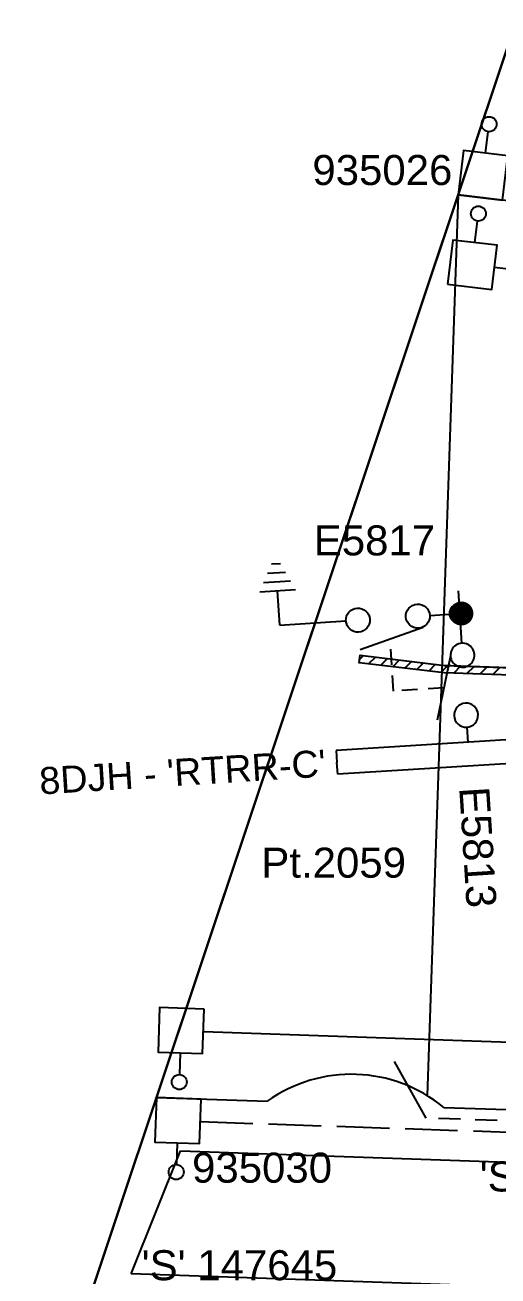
# Model space of a CAD drawing. Header units: metres. Extents: x 305482 to 305978, y 6275861 to 6276842.
# Drawn here: x 305648.5 to 305680, y 6276388.3 to 6276471.7 of the extents above; entities that cross this region are included whole.
import ezdxf
from ezdxf.enums import TextEntityAlignment as Align

# ---------------------------------------------------------------- set-up
doc = ezdxf.new("R2010")
doc.units = ezdxf.units.M
doc.header["$LTSCALE"] = 0.7
for name, pattern in [('A', [0]), ('CENTERX2', [4, 2.5, -0.5, 0.5, -0.5]), ('Dash', [5, 3, -2]), ('IE Trench LV', [6.5, 5, -1.5])]:
    doc.linetypes.add(name, pattern=pattern)
doc.layers.get('0').update_dxf_attribs({"color": 6})
for name, color, linetype in [('_User Miscellaneous4', 7, 'Continuous'), ('_User Miscellaneous7', 150, 'Continuous'), ('_User Miscellaneous8', 7, 'Continuous'), ('_User Miscellaneous9', 8, 'Continuous'), ('Cadastre Developer_SP_NEW', 4, 'Continuous'), ('Cadastre Land Parcels_SP_EXT', 4, 'Continuous'), ('Cadastre Roads_SP_NEW', 8, 'Continuous'), ('Equip_HV_NEW', 1, 'Continuous'), ('Mains_LV_NEW_R6', 2, 'Continuous'), ('Services_SP_NEW_UG', 2, 'Continuous'), ('SupportsUG_SP_LV_NEW', 2, 'Continuous'), ('SupportsUG_SP_LV_SL_NEW', 2, 'Continuous'), ('Trench_SP_NEW', 2, 'Continuous')]:
    doc.layers.add(name, color=color, linetype=linetype)
doc.layers.add('_User Miscellaneous5', color=7, linetype='Continuous', lineweight=35)
doc.layers.add('_User Notes', color=7, linetype='Continuous', plot=False)
doc.styles.add('ARIAL', font='arial.ttf', dxfattribs={"height": 2})
doc.styles.add('POLE_LABEL', font='arial.ttf')
doc.styles.add('SL_LABEL', font='arial.ttf')
doc.styles.get("Standard").update_dxf_attribs({"font": 'arial.ttf'})
doc.styles.add('SWG_LABEL', font='arial.ttf')
doc.styles.add('SWITCH_LABEL', font='arial.ttf', dxfattribs={"height": 2.5})
doc.linetypes.add('Cable Z', pattern='A,8,-1,["Z",Standard,S=2.5,R=0,X=0.35,Y=-1.25],-3.5', length=12.5)

# ---------------------------------------------------------------- blocks, each defined once
blk = doc.blocks.new('*U52')
at = {"lineweight": -3}
blk.add_lwpolyline([(-2.475, 2.49), (2.475, 2.49), (2.475, 0.51), (-2.475, 0.51)], close=True, dxfattribs=at)
for tag, flags, p in [('STREET_CODE', 9, (1.5, 3.5)), ('OWNED_BY', 9, (1.5, 3.3)), ('OPERATED_BY', 9, (1.5, 3.1)), ('STATE', 9, (1.5, 2.7)), ('SUPPORT_TYPE', 9, (1.5, 2.5)), ('MAINTAINED_BY', 9, (1.5, 2.9)), ('SUBURB', 9, (1.5, 1.7)), ('USAGE', 9, (1.5, 2.3)), ('LEGEND', 9, (1.5, 2.1)), ('PARENT', 9, (1.5, 1.9)), ('Z', 1, (1.5, 0.9)), ('STREETNAME', 9, (1.5, 1.5)), ('LOCATION', 9, (1.5, 1.3)), ('NOTES', 9, (1.5, 1.1))]:
    blk.add_attdef(tag, text='', height=0.2, dxfattribs=dict(flags=flags)).set_placement(p, align=Align.MIDDLE_LEFT)
at = {"layer": '_User Miscellaneous4', "style": 'ARIAL', "flags": 8}
blk.add_attdef('ASSET_NUM', text='', height=2, dxfattribs=at).set_placement((2, 5.5), align=Align.MIDDLE_LEFT)
blk = doc.blocks.new('*U49')
at = {"layer": 'Services_SP_NEW_UG', "color": 2, "flags": 128}
blk.add_lwpolyline([(-17, -0.75), (-19.247, 2.934)], dxfattribs=at)
at = {"layer": 'Services_SP_NEW_UG', "color": 2, "linetype": 'Dash', "ltscale": 0.7, "flags": 128}
blk.add_lwpolyline([(-2.473, -0.75), (-17, -0.75)], dxfattribs=at)
blk = doc.blocks.new('*U158')
at = {"layer": '_User Miscellaneous7', "lineweight": -3}
blk.add_lwpolyline([(0, -3.03), (0, -1.58)], dxfattribs=at)
blk.add_lwpolyline([(-1.485, -6), (1.485, -6), (1.485, -3.03), (-1.485, -3.03)], close=True, dxfattribs=at)
blk.add_circle((0, -1.08), 0.5, dxfattribs=at)
at = {"layer": '_User Miscellaneous8', "color": 2, "lineweight": -3}
blk.add_lwpolyline([(-1.485, 0), (1.485, 0), (1.485, 2.97), (-1.485, 2.97)], close=True, dxfattribs=at)
at = {"style": 'POLE_LABEL', "flags": 9}
blk.add_attdef('STRUCTURE_PLANT_NUMBER', text='', height=0.2, dxfattribs=at).set_placement((1.641, 1.727), align=Align.MIDDLE_LEFT)
for tag, flags, p in [('STREET_CODE', 9, (1.641, 1.485)), ('OWNED_BY', 9, (1.641, 1.085)), ('OPERATED_BY', 9, (1.641, 0.885)), ('COLUMN_TYPE', 9, (1.641, 1.285)), ('STATE', 9, (1.641, 0.485)), ('USAGE', 9, (1.641, 0.285)), ('MAINTAINED_BY', 9, (1.641, 0.685)), ('LEGEND', 9, (1.641, 0.085)), ('SUBURB', 9, (1.641, -0.315)), ('STREETNAME', 9, (1.641, -0.515)), ('PARENT', 9, (1.641, -0.115)), ('LOCATION', 9, (1.641, -0.715)), ('NOTES', 9, (1.641, -0.915)), ('Z', 1, (1.641, -1.315)), ('LABEL_ALIGNMENT', 9, (1.641, -1.115))]:
    blk.add_attdef(tag, text='', height=0.2, dxfattribs=dict(flags=flags)).set_placement(p, align=Align.MIDDLE_LEFT)
at = {"layer": '_User Miscellaneous5', "style": 'ARIAL', "flags": 8}
blk.add_attdef('ASSET_NUM', text='', height=2, dxfattribs=at).set_placement((2, 3.485), align=Align.MIDDLE_LEFT)
blk = doc.blocks.new('*U107')
at = {"layer": '_User Miscellaneous8', "color": 2}
blk.add_line((0, 0), (0, 1.45), dxfattribs=at)
blk.add_circle((0, 1.95), 0.5, dxfattribs=at)
for tag, p, flags in [('Z', (0, 0), 1), ('OPERATED_BY', (0, -9.607), 9)]:
    blk.add_attdef(tag, p, '', height=0.2, dxfattribs=dict(flags=flags))
at = {"style": 'SL_LABEL', "flags": 9}
blk.add_attdef('STREET_CODE', text='', height=0.2, dxfattribs=at).set_placement((0, -0.2), align=Align.MIDDLE_LEFT)
at = {"flags": 9}
for tag, p in [('CONSTRUCTED_VOLTAGE', (0, -0.4)), ('CONTROL_TYPE', (0, -0.6)), ('LANTERN_PURPOSE', (0, -0.8)), ('OPERATING_VOLTAGE', (0, -1.4)), ('ORIENTATION', (0, -1.6)), ('LANTERN_TYPE', (0, -1)), ('NO_PHASES', (0, -1.2)), ('OWNED_BY', (0, -1.8)), ('STATE', (0, -2)), ('CEXIST', (0, -2.4)), ('CNEW', (0, -2.6)), ('USAGE', (0, -2.2)), ('CNUMBER', (0, -2.8)), ('CREMOVE', (0, -3)), ('CREPLACE', (0, -3.2)), ('LKINGHEIGHT', (0, -3.4)), ('LBRACKET', (0, -3.6)), ('LBRACKETVOCAB', (0, -3.8)), ('LCATEGORY', (0, -4)), ('LCHARGE1', (0, -4.2)), ('LCHARGE1PERCENT', (0, -4.4)), ('LCHARGE2', (0, -4.6)), ('LCHARGE2PERCENT', (0, -4.8)), ('LCHARGE3', (0, -5)), ('LCHARGE3PERCENT', (0, -5.2)), ('LEXIST', (0, -5.4)), ('LLAMP', (0, -5.6)), ('LLAMPVOCAB', (0, -5.8)), ('LMAST', (0, -6)), ('LMASTVOCAB', (0, -6.2)), ('LNEW', (0, -6.4)), ('LANTNUMBER', (0, -6.6)), ('LOUTREACH', (0, -7)), ('LOUTREACHVOCAB', (0, -7.2)), ('LRATECODE', (0, -7.4)), ('LREMOVE', (0, -7.6)), ('LREPLACE', (0, -7.8)), ('LTYPE', (0, -8)), ('LTYPEVOCAB', (0, -8.2)), ('LEGEND', (0, -8.4)), ('SUBURB', (0, -8.6)), ('STREETNAME', (0, -8.8)), ('LOCATION', (0, -9)), ('NOTES', (0, -9.2)), ('MAINTAINED_BY', (0, -9.863))]:
    blk.add_attdef(tag, text='', height=0.2, dxfattribs=at).set_placement(p, align=Align.MIDDLE_LEFT)
at = {"layer": '_User Notes', "style": 'SL_LABEL', "flags": 8}
blk.add_attdef('ASSET_NUM', text='', height=2.5, dxfattribs=at).set_placement((2, 2), align=Align.MIDDLE_LEFT)
at = {"layer": '_User Notes', "flags": 8}
blk.add_attdef('LNUMBER', text='', height=2.5, dxfattribs=at).set_placement((1.2, -2.8), align=Align.MIDDLE_LEFT)
blk = doc.blocks.new('*U105')
for p, q in [((-1.6, 0), (-1.6, 58.984)), ((-1.6, 58.984), (-0.8, 58.984)), ((0, 58.984), (-0.8, 58.984)), ((0, 0), (0, 58.984)), ((-1.6, 0), (-0.8, 0)), ((0, 0), (-0.8, 0))]:
    blk.add_line(p, q)
at = {"style": 'ARIAL'}
blk.add_attdef('SWG_TYPE', text='', height=1.8, rotation=90, dxfattribs=at).set_placement((-0.8, 59.728), align=Align.MIDDLE_LEFT)
blk.add_attdef('SUB_TYPE', text='', height=1.8, rotation=90, dxfattribs=at).set_placement((-0.8, -0.757), align=Align.MIDDLE_RIGHT)
blk = doc.blocks.new('SWG_SIE_SU_NEW')
blk.add_line((5.808, 0.79), (1.594, 1.938))
at = {"linetype": 'A', "lineweight": 0}
for p, q in [((7.981, 0.347), (7.98, -0.368)), ((8.18, -0.584), (8.181, 0.562)), ((8.381, 0.659), (8.379, -0.682)), ((8.579, -0.712), (8.581, 0.688)), ((8.781, 0.659), (8.779, -0.683)), ((8.98, -0.588), (8.981, 0.564)), ((9.181, 0.351), (9.18, -0.376))]:
    blk.add_line(p, q, dxfattribs=at)
at = {"linetype": 'Dash', "ltscale": 0.5}
blk.add_lwpolyline([(3.701, 1.364), (3.701, 4.733), (7.222, 4.733)], dxfattribs=at)
for points in [[(1, 0), (0, 0)], [(6.6, -0.012), (10.1, -0.012)]]:
    blk.add_lwpolyline(points)
for points in [[(1.798, -0.802, 1), (1.802, 0.798, 1)], [(5.798, -0.81, 1), (5.802, 0.79, 1)]]:
    blk.add_lwpolyline(points, format="xyb", close=True)
at = {"linetype": 'A', "lineweight": 0}
blk.add_circle((8.582, -0.012), 0.7, dxfattribs=at)
at = {"style": 'SWG_LABEL', "flags": 8}
blk.add_attdef('ASSET_NUM', text='', height=2, rotation=179.95437, dxfattribs=at).set_placement((-2.4, 0.012), align=Align.MIDDLE_LEFT)
at = {"flags": 1}
blk.add_attdef('Z', (0, 0), '', height=0.2, dxfattribs=at)
at = {"style": 'SWITCH_LABEL', "flags": 9}
blk.add_attdef('STREET_CODE', text='', height=0.2, dxfattribs=at).set_placement((0, 0), align=Align.MIDDLE_LEFT)
at = {"flags": 9}
for tag, p in [('ORIENTATION', (0, -0.2)), ('SUBURB', (0, -0.8)), ('USAGE', (0, -0.6)), ('PARENT', (0, -0.4)), ('OWNED_BY', (-0.003, -1.619)), ('STREETNAME', (0, -1)), ('LOCATION', (0, -1.2)), ('NOTES', (0, -1.4)), ('OPERATED_BY', (-0.009, -1.841)), ('MAINTAINED_BY', (-0.011, -2.048))]:
    blk.add_attdef(tag, text='', height=0.2, dxfattribs=at).set_placement(p, align=Align.MIDDLE_LEFT)
blk = doc.blocks.new('*U84')
for p, q in [((-6.103, 0.747), (-1.804, 1.966)), ((2.223, -2.29), (4.623, -2.285)), ((2.524, -2.89), (4.324, -2.886)), ((2.826, -3.489), (4.026, -3.486)), ((3.127, -4.088), (3.727, -4.087))]:
    blk.add_line(p, q)
at = {"const_width": 0.8, "flags": 128}
blk.add_lwpolyline([(-9.091, -0.021, 1), (-8.291, -0.021, 1)], format="xyb", close=True, dxfattribs=at)
for points in [[(-5.789, -0.821, -1), (-5.793, 0.779, -1)], [(-1.789, -0.813, -1), (-1.793, 0.787, -1)]]:
    blk.add_lwpolyline(points, format="xyb", close=True)
for points in [[(-6.591, -0.023), (-7.891, -0.023)], [(3.423, -0.012), (-0.991, -0.012)], [(3.423, -0.012), (3.423, -2.288)]]:
    blk.add_lwpolyline(points)
at = {"flags": 1}
blk.add_attdef('Z', (0, 0), '', height=0.2, dxfattribs=at)
at = {"style": 'SWITCH_LABEL', "flags": 9}
blk.add_attdef('STREET_CODE', text='', height=0.2, dxfattribs=at).set_placement((0, -0.2), align=Align.MIDDLE_LEFT)
at = {"flags": 9}
for tag, p in [('ORIENTATION', (0, -0.4)), ('USAGE', (0, -0.8)), ('PARENT', (0, -0.6)), ('SUBURB', (0, -1)), ('STREETNAME', (0, -1.2)), ('LOCATION', (0, -1.4)), ('NOTES', (0, -1.6))]:
    blk.add_attdef(tag, text='', height=0.2, dxfattribs=at).set_placement(p, align=Align.MIDDLE_LEFT)
at = {"style": 'ARIAL', "flags": 8}
blk.add_attdef('ASSET_NUM', text='', height=2, dxfattribs=at).set_placement((-1.812, -3.151), align=Align.MIDDLE_CENTER)

msp = doc.modelspace()

# ---------------------------------------------------------------- hatches: boundary and pattern name
at = {"layer": '_User Miscellaneous9', "lineweight": -3}
h = msp.add_hatch(dxfattribs=at)
h.set_pattern_fill('ANSI31', color=256, scale=0.2)
h.set_pattern_definition([(45, (0, 0), (-0.449012806053, 0.449012806053), [])])
h.paths.add_polyline_path([(305707.618, 6276427.41), (305676.442, 6276428.487), (305670.798, 6276429.16), (305670.857, 6276429.656), (305676.48, 6276428.986), (305707.586, 6276427.911)])

# ---------------------------------------------------------------- linework, layer by layer
msp.add_lwpolyline([(305707.618, 6276427.41), (305676.442, 6276428.487), (305670.798, 6276429.16), (305670.857, 6276429.656), (305676.48, 6276428.986), (305707.586, 6276427.911)], close=True, dxfattribs=at)
at = {"layer": 'Cadastre Developer_SP_NEW'}
for p, q in [((305677.38, 6276460.334), (305657.29, 6276400.192)), ((305677.38, 6276460.334), (305675.307, 6276400.326)), ((305687.06, 6276459.18), (305677.38, 6276460.334)), ((305676.298, 6276428.993), (305708.088, 6276427.895)), ((305657.278, 6276400.158), (305657.247, 6276400.194)), ((305657.29, 6276400.192), (305664.665, 6276399.937)), ((305676.423, 6276399.531), (305734.994, 6276397.508))]:
    msp.add_line(p, q, dxfattribs=at)
msp.add_arc((305670.28, 6276392.089), 9.65, 50.4646, 125.57883, dxfattribs=at)
at = {"layer": 'Cadastre Land Parcels_SP_EXT', "linetype": 'Continuous'}
for points in [[(305482.347, 6275956.561), (305495.55, 6275963.351), (305509.722, 6275958.477), (305611.044, 6276261.751), (305709.755, 6276557.253), (305709.755, 6276557.253)], [(305583.882, 6275932.802), (305618.466, 6275920.9), (305662.914, 6275905.605), (305859.831, 6276505.623), (305709.755, 6276557.253), (305611.044, 6276261.751), (305510.036, 6275959.416)]]:
    msp.add_lwpolyline(points, dxfattribs=at)
at = {"layer": 'Cadastre Roads_SP_NEW'}
for p, q in [((305658.899, 6276396.634), (305734.742, 6276394.015)), ((305734.831, 6276385.707), (305655.614, 6276388.443))]:
    msp.add_line(p, q, dxfattribs=at)
msp.add_lwpolyline([(305655.614, 6276388.443), (305658.899, 6276396.634)], dxfattribs=at)
at = {"layer": 'Mains_LV_NEW_R6', "color": 2, "linetype": 'Cable Z', "ltscale": 0.9, "flags": 128}
msp.add_lwpolyline([(305679.797, 6276455.514), (305691.427, 6276454.128, 0.046714), (305704.437, 6276453.799), (305704.123, 6276458.798)], format="xyb", dxfattribs=at)
msp.add_lwpolyline([(305660.413, 6276404.587), (305690.428, 6276403.55)], dxfattribs=at)
at = {"layer": 'Trench_SP_NEW', "linetype": 'IE Trench LV', "flags": 128}
msp.add_lwpolyline([(305660.206, 6276398.591), (305689.746, 6276397.57)], dxfattribs=at)

# ---------------------------------------------------------------- block references
at = {"layer": 'Equip_HV_NEW', "linetype": 'CENTERX2'}
ref = msp.add_blockref('*U84', (305668.921, 6276431.875), dxfattribs=dict(at, rotation=183.5945363919751))
ref.add_attrib('ASSET_NUM', 'E5817', dxfattribs={"layer": '0', "height": 2, "style": 'ARIAL'}).set_placement((305675.846, 6276437.311), align=Align.MIDDLE_RIGHT)
ref = msp.add_blockref('*U105', (305728.129, 6276427.02), dxfattribs=dict(at, rotation=93.59453639197508))
ref.add_attrib('SUB_TYPE', 'PS', dxfattribs={"layer": '0', "height": 1.8, "rotation": 3.59454, "style": 'ARIAL'}).set_placement((305728.935, 6276426.269), align=Align.MIDDLE_LEFT)
ref.add_attrib('SWG_TYPE', "8DJH - 'RTRR-C'", dxfattribs={"layer": '0', "height": 1.8, "rotation": 3.59454, "style": 'ARIAL'}).set_placement((305668.568, 6276422.476), align=Align.MIDDLE_RIGHT)
at = {"layer": 'Services_SP_NEW_UG', "rotation": 358.0217122750955}
msp.add_blockref('*U49', (305692.271, 6276398.984), dxfattribs=at)
at = {"layer": 'SupportsUG_SP_LV_NEW'}
ref = msp.add_blockref('*U52', (305692.271, 6276398.984), dxfattribs=dict(at, rotation=178.0217122749275))
ref.add_attrib('ASSET_NUM_001', "'S' 147647", (305678.814, 6276393.93), dxfattribs={"layer": '_User Miscellaneous4', "height": 2, "style": 'ARIAL'})
ref = msp.add_blockref('*U52', (305655.046, 6276384.961), dxfattribs=dict(at, rotation=358.0217122781435))
ref.add_attrib('ASSET_NUM_001', "'S' 147645", (305656.303, 6276388.017), dxfattribs={"layer": '_User Miscellaneous4', "height": 2, "style": 'ARIAL'})
at = {"layer": 'SupportsUG_SP_LV_SL_NEW', "ltscale": 0.5}
for p, rotation in [((305679.206, 6276463.108), 353.202905055108), ((305658.671, 6276397.173), 178.0217122736995)]:
    msp.add_blockref('*U107', p, dxfattribs=dict(at, rotation=rotation))
ref = msp.add_blockref('*U158', (305678.855, 6276460.158), dxfattribs=dict(at, rotation=353.202905055108))
ref.add_attrib('ASSET_NUM_001', '935026', (305667.673, 6276460.991), dxfattribs={"layer": '_User Miscellaneous5', "height": 2, "style": 'ARIAL'})
ref = msp.add_blockref('*U158', (305658.774, 6276400.141), dxfattribs=dict(at, rotation=178.0217122736995))
ref.add_attrib('ASSET_NUM_001', '935030', (305659.662, 6276394.518), dxfattribs={"layer": '_User Miscellaneous5', "height": 2, "style": 'ARIAL'})

# ---------------------------------------------------------------- next in the draw order: texts
at = {"layer": 'Cadastre Developer_SP_NEW', "insert": (305669.092, 6276415.826), "char_height": 2, "attachment_point": 5, "style": 'ARIAL', "bg_fill": 3, "box_fill_scale": 1.1, "bg_fill_color": 256, "bg_fill_transparency": 0}
msp.add_mtext('Pt.2059', dxfattribs=at)

# ---------------------------------------------------------------- next in the draw order: block references
at = {"layer": 'Equip_HV_NEW', "linetype": 'CENTERX2'}
ref = msp.add_blockref('SWG_SIE_SU_NEW', (305678.02, 6276423.872), dxfattribs=dict(at, zscale=0.0254, rotation=93.59453639197508))
ref.add_attrib('ASSET_NUM', 'E5813', dxfattribs={"layer": '0', "height": 2, "rotation": 273.59454, "style": 'SWG_LABEL'}).set_placement((305678.953, 6276412.839), align=Align.MIDDLE_RIGHT)

doc.saveas('drawing.dxf')
